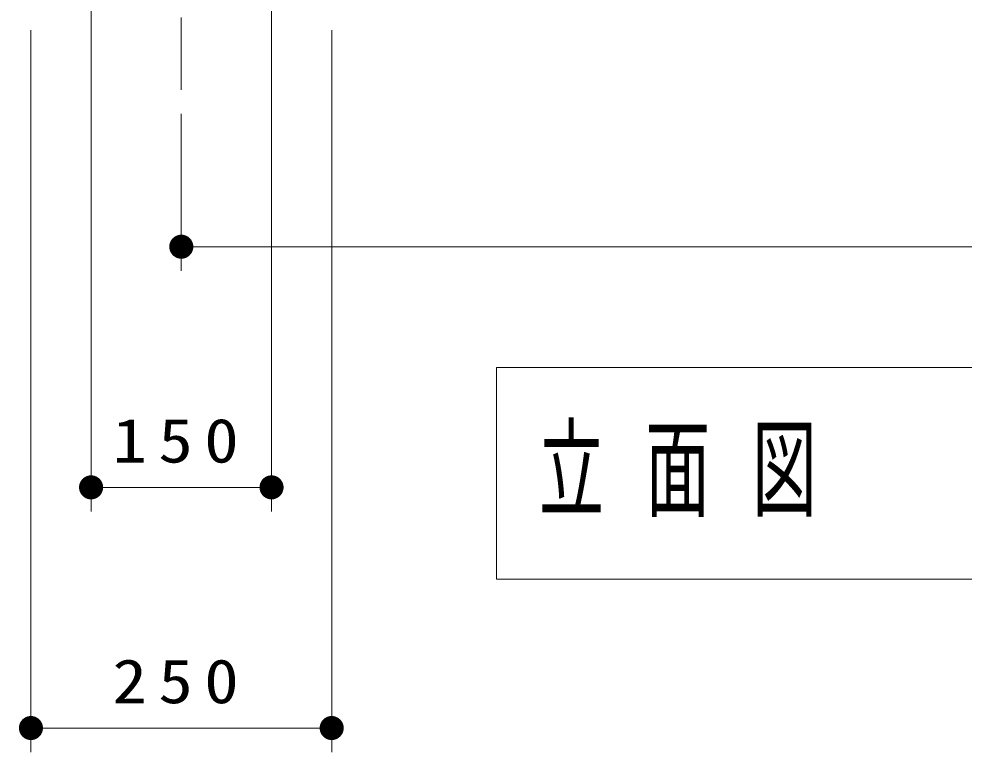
# Model space of a CAD drawing. Units: millimetres on the paper, scale 1:20. Extents: x -365 to 0, y 0 to 257.
# Drawn here: x -283.08 to -243.8, y 58.84 to 89.3 of the extents above; entities that cross this region are included whole.
import ezdxf

# ---------------------------------------------------------------- set-up
doc = ezdxf.new("R2010")
doc.units = ezdxf.units.MM
doc.linetypes.add('USER2', pattern=[6, 3, -1, 1, -1])
doc.layers.add('1_20', color=7, linetype='Continuous', lineweight=25)
doc.styles.add('ＭＳ ゴシック', font='')
doc.styles.get('ＭＳ ゴシック').set_extended_font_data('MS Gothic')

# ---------------------------------------------------------------- blocks, each defined once
blk = doc.blocks.new('filled_dot')
at = {"color": 0, "linetype": 'Continuous', "lineweight": -2, "const_width": 1.25}
blk.add_lwpolyline([(-0.625, 0, 1), (0.625, 0, 1)], format="xyb", close=True, dxfattribs=at)

msp = doc.modelspace()

# ---------------------------------------------------------------- linework, layer by layer
at = {"layer": '1_20', "linetype": 'USER2', "lineweight": 13}
msp.add_line((-276.332, 86.361), (-276.332, 105.695), dxfattribs=at)
at = {"layer": '1_20', "lineweight": 13}
for p, q in [((-280.082, 93.838), (-280.082, 68.838)), ((-272.582, 93.838), (-272.582, 68.838)), ((-282.582, 88.838), (-282.582, 58.838)), ((-270.082, 88.838), (-270.082, 58.838)), ((-276.332, 85.361), (-276.332, 78.838)), ((-202.332, 79.838), (-276.332, 79.838)), ((-263.232, 74.817), (-263.232, 66.017)), ((-215.432, 74.817), (-263.232, 74.817)), ((-272.582, 69.838), (-280.082, 69.838)), ((-263.232, 66.017), (-215.432, 66.017)), ((-270.082, 59.838), (-282.582, 59.838))]:
    msp.add_line(p, q, dxfattribs=at)

# ---------------------------------------------------------------- block references
at = {"layer": '1_20', "lineweight": 13, "xscale": 0.4, "yscale": 0.4}
for p in [(-276.332, 79.838), (-280.082, 69.838), (-282.582, 59.838)]:
    msp.add_blockref('filled_dot', p, dxfattribs=at)
at = {"layer": '1_20', "lineweight": 13, "xscale": 0.4, "yscale": 0.4, "rotation": 180}
for p in [(-272.582, 69.838), (-270.082, 59.838)]:
    msp.add_blockref('filled_dot', p, dxfattribs=at)

# ---------------------------------------------------------------- texts
at = {"layer": '1_20', "style": 'ＭＳ ゴシック'}
for s, insert, char_height, attachment_point in [('\\T1.33;\\W1.15;150', (-276.332, 70.838), 1.833, 8), ('\\T1.64;\\W0.6;立面図\u3000Ｓ＝１／２０', (-239.332, 70.417), 3.299, 5), ('\\T1.33;\\W1.15;250', (-276.332, 60.838), 1.833, 8)]:
    msp.add_mtext(s, dxfattribs=dict(at, insert=insert, char_height=char_height, attachment_point=attachment_point))

doc.saveas('drawing.dxf')
